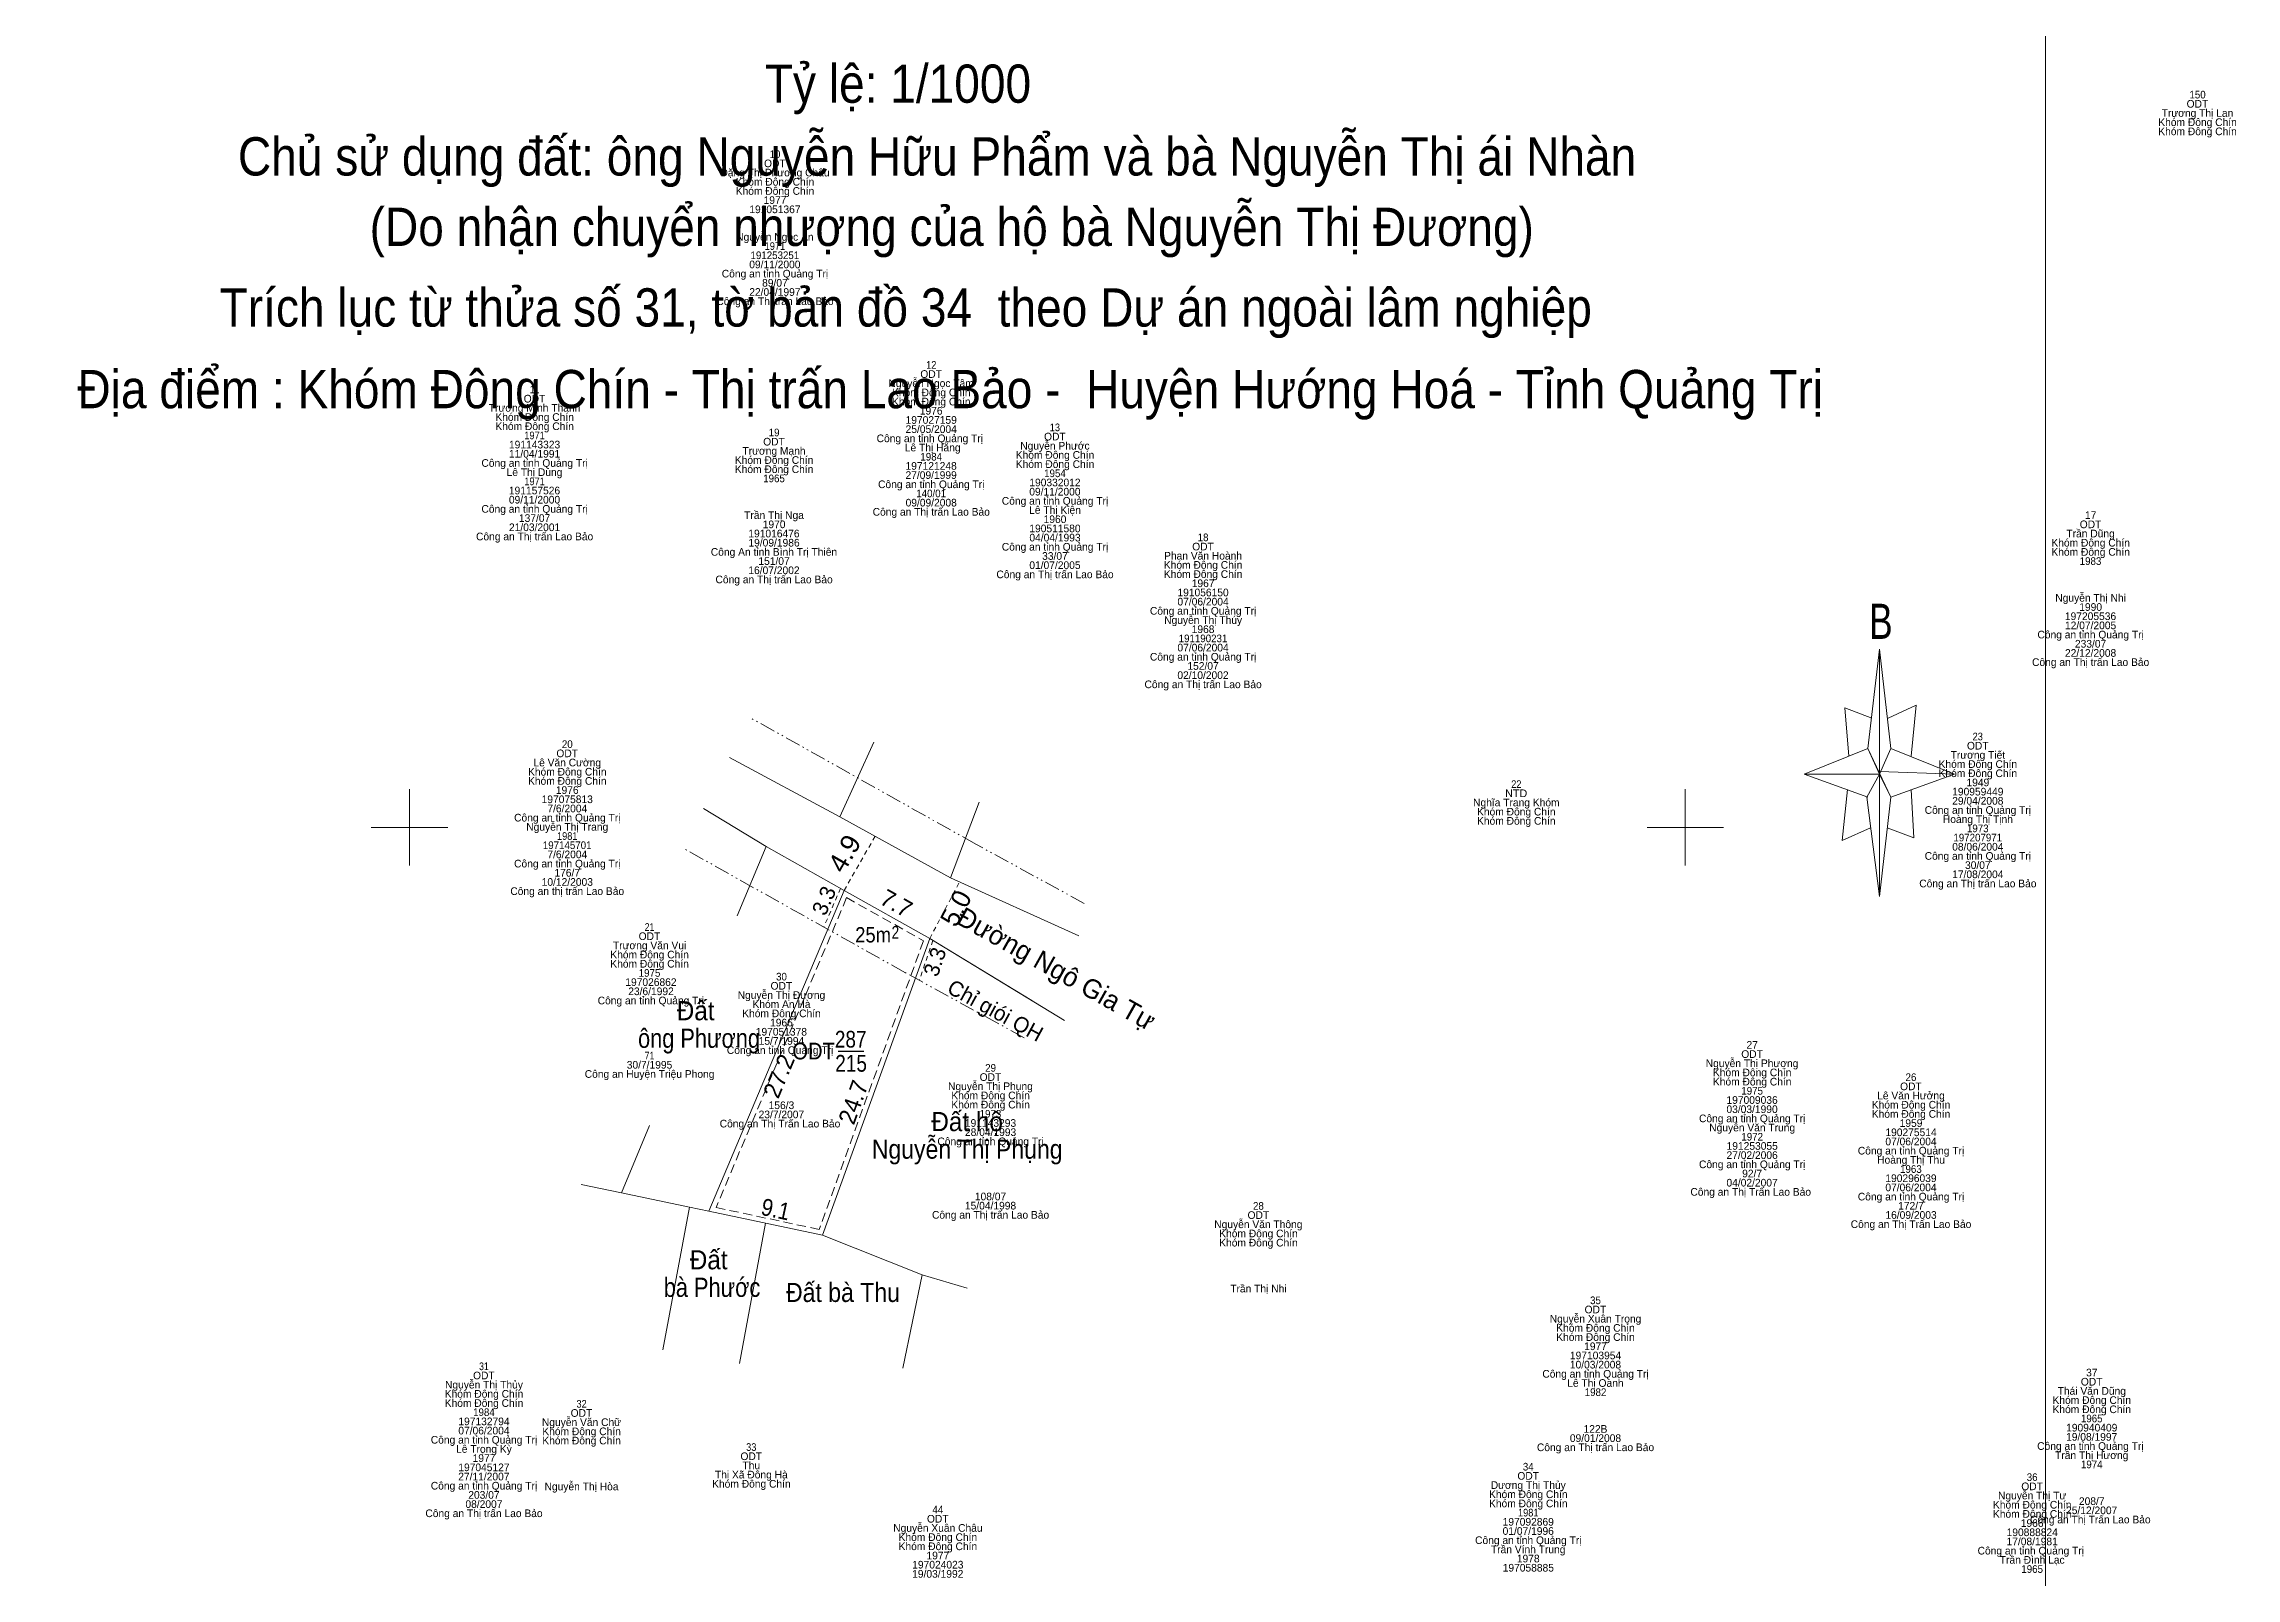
# Model space of a CAD drawing. Header units: metres. Extents: x 537880 to 538618, y 1836864 to 1837647.
# Drawn here: x 537971.3 to 538143.2, y 1837341.2 to 1837461.4 of the extents above; entities that cross this region are included whole.
import ezdxf
from ezdxf.enums import TextEntityAlignment as Align

# ---------------------------------------------------------------- set-up
doc = ezdxf.new("R2010")
doc.units = ezdxf.units.M
doc.header["$LTSCALE"] = 0.24
for name, pattern in [('DASH_DOUBLE_DOT', [9.2, 5, -1.2, 0.3, -1.2, 0.3, -1.2]), ('MEDIUM_DASHED', [4.5, 3, -1.5]), ('SHORT_DASHED', [2.7, 1.5, -1.2])]:
    doc.linetypes.add(name, pattern=pattern)
doc.layers.add('1', color=7, linetype='Continuous')
for name, color, linetype, lineweight in [('17', 7, 'Continuous', 13), ('36', 7, 'Continuous', 13), ('63', 7, 'Continuous', 13)]:
    doc.layers.add(name, color=color, linetype=linetype, lineweight=lineweight)

msp = doc.modelspace()

# ---------------------------------------------------------------- linework, layer by layer
at = {"layer": '17'}
for p, q in [((538033.73, 1837400.82), (538036.39, 1837406.67)), ((538025.07, 1837405.48), (538033.73, 1837400.82)), ((538025.07, 1837405.48), (538033.73, 1837400.82)), ((538023.05, 1837401.48), (538027.96, 1837398.49)), ((538023.05, 1837401.48), (538027.96, 1837398.49)), ((538044.65, 1837401.98), (538042.41, 1837396.04)), ((538042.41, 1837396.04), (538033.73, 1837400.82)), ((538042.41, 1837396.04), (538033.73, 1837400.82)), ((538027.96, 1837398.49), (538025.69, 1837393.06)), ((538034.06, 1837395.06), (538027.96, 1837398.49)), ((538034.06, 1837395.06), (538023.47, 1837369.91)), ((538034.06, 1837395.06), (538040.78, 1837391.29)), ((538042.41, 1837396.04), (538052.46, 1837391.5)), ((538042.41, 1837396.04), (538052.46, 1837391.5)), ((538040.78, 1837391.29), (538032.38, 1837368.03)), ((538040.78, 1837391.29), (538048.78, 1837386.42)), ((538040.78, 1837391.29), (538051.34, 1837384.86)), ((538018.82, 1837376.62), (538016.62, 1837371.35)), ((538013.44, 1837372.01), (538016.62, 1837371.35)), ((538016.62, 1837371.35), (538021.94, 1837370.23)), ((538021.94, 1837370.23), (538019.86, 1837359.06)), ((538023.47, 1837369.91), (538021.94, 1837370.23)), ((538023.47, 1837369.91), (538032.38, 1837368.03)), ((538027.91, 1837368.97), (538025.86, 1837357.97)), ((538032.38, 1837368.03), (538040.17, 1837364.93)), ((538040.17, 1837364.93), (538038.67, 1837357.61)), ((538043.72, 1837363.89), (538040.17, 1837364.93))]:
    msp.add_line(p, q, dxfattribs=at)
at = {"layer": '17', "linetype": 'SHORT_DASHED'}
for p, q in [((538034.06, 1837395.06), (538036.5, 1837399.31)), ((538033.78, 1837395.22), (538032.48, 1837392.19)), ((538040.78, 1837391.29), (538043.11, 1837395.72)), ((538041.02, 1837391.14), (538039.96, 1837388.01))]:
    msp.add_line(p, q, dxfattribs=at)
at = {"layer": '17', "linetype": 'MEDIUM_DASHED'}
for p, q in [((538034.26, 1837394.49), (538024.03, 1837370.2)), ((538034.26, 1837394.49), (538040.28, 1837391.11)), ((538040.28, 1837391.11), (538032.12, 1837368.49)), ((538024.03, 1837370.2), (538032.12, 1837368.49))]:
    msp.add_line(p, q, dxfattribs=at)
at = {"layer": '17', "lineweight": 25}
msp.add_line((538033.61, 1837382.45), (538035.6, 1837382.45), dxfattribs=at)
at = {"layer": '17', "linetype": 'DASH_DOUBLE_DOT'}
for points in [[(538052.89, 1837394.04), (538044.38, 1837398.69), (538026.65, 1837408.63)], [(538048.18, 1837383.51), (538038.82, 1837388.63), (538021.48, 1837398.35)]]:
    msp.add_lwpolyline(points, dxfattribs=at)
at = {"layer": '36'}
for p, q in [((538114.31, 1837406.17), (538115.23, 1837413.97)), ((538116.11, 1837406.17), (538121.11, 1837404.17)), ((538114.31, 1837402.37), (538109.31, 1837404.17)), ((538116.11, 1837402.37), (538115.23, 1837394.57)), ((538117.71, 1837402.97), (538117.91, 1837399.17)), ((538117.91, 1837399.17), (538115.83, 1837399.97))]:
    msp.add_line(p, q, dxfattribs=at)
for points in [[(537948.23, 1837480.37), (538128.23, 1837480.37), (538128.23, 1837196.85), (537948.23, 1837196.85)], [(538115.23, 1837413.97), (538116.11, 1837406.17), (538115.23, 1837404.17)], [(538115.23, 1837404.17), (538109.31, 1837404.17), (538114.31, 1837406.17), (538116.11, 1837402.37), (538121.11, 1837404.17), (538115.23, 1837404.37)], [(538115.23, 1837404.17), (538115.23, 1837394.57), (538114.23, 1837402.37)]]:
    msp.add_lwpolyline(points, close=True, dxfattribs=at)
for points in [[(538114.63, 1837408.57), (538112.51, 1837409.37), (538112.83, 1837405.57)], [(538115.91, 1837408.57), (538118.11, 1837409.57), (538117.71, 1837405.57)], [(538115.23, 1837404.17), (538114.31, 1837406.17), (538109.31, 1837404.17)], [(538115.23, 1837404.17), (538116.11, 1837402.37), (538121.11, 1837404.17)], [(538112.71, 1837402.97), (538112.31, 1837398.97), (538114.51, 1837399.97)]]:
    msp.add_lwpolyline(points, dxfattribs=at)
at = {"layer": '63'}
for p, q in [((538000, 1837397), (538000, 1837403)), ((538100, 1837397), (538100, 1837403)), ((537997, 1837400), (538003, 1837400)), ((538097, 1837400), (538103, 1837400))]:
    msp.add_line(p, q, dxfattribs=at)

# ---------------------------------------------------------------- texts
at = {"layer": '1'}
for s, p in [('ODT', (538140.145, 1837456.41)), ('Khóm Đông Chín', (538140.155, 1837454.97)), ('Khóm Đông Chín', (538140.155, 1837454.25)), ('Trương Thị Lan', (538140.15, 1837455.69)), ('Đặng Thị Phương Châu', (538028.645, 1837451.02)), ('ODT', (538028.635, 1837451.74)), ('Khóm Đông Chín', (538028.645, 1837450.3)), ('Khóm Đông Chín', (538028.645, 1837449.58)), ('191051367', (538028.64, 1837448.14)), ('1977', (538028.645, 1837448.86)), ('Nguyễn Ngọc An', (538028.635, 1837445.98)), ('09/11/2000', (538028.635, 1837443.82)), ('Công an tỉnh Quảng Trị', (538028.645, 1837443.1)), ('89/07', (538028.64, 1837442.38)), ('Công an Thị trấn Lao Bảo', (538028.645, 1837440.94)), ('22/04/1997', (538028.635, 1837441.66)), ('ODT', (538040.885, 1837435.23)), ('Nguyễn Ngọc Tâm', (538040.885, 1837434.51)), ('Khóm Đông Chín', (538040.895, 1837433.79)), ('Trương Minh Thành', (538009.8, 1837432.58)), ('Khóm Đông Chín', (538009.805, 1837431.86)), ('ODT', (538009.795, 1837433.3)), ('Khóm Đông Chín', (538040.895, 1837433.07)), ('1976', (538040.89, 1837432.35)), ('Khóm Đông Chín', (538009.805, 1837431.14)), ('Công an tỉnh Quảng Trị ', (538040.895, 1837430.19)), ('25/05/2004', (538040.89, 1837430.91)), ('197027159', (538040.89, 1837431.63)), ('ODT', (538050.585, 1837430.33)), ('Công an tỉnh Quảng Trị', (538009.805, 1837428.26)), ('191143323', (538009.8, 1837429.7)), ('11/04/1991', (538009.8, 1837428.98)), ('Khóm Đông Chín', (538028.575, 1837428.49)), ('Trương Mạnh', (538028.57, 1837429.21)), ('ODT', (538028.565, 1837429.93)), (' Lê Thị Hằng', (538040.895, 1837429.47)), ('Khóm Đông Chín', (538050.595, 1837428.89)), ('Nguyễn Phước', (538050.59, 1837429.61)), ('Lê Thị Dung', (538009.795, 1837427.54)), ('Khóm Đông Chín', (538028.575, 1837427.77)), ('Công an tỉnh Quảng Trị', (538040.895, 1837426.59)), ('27/09/1999', (538040.885, 1837427.31)), ('197121248', (538040.885, 1837428.03)), ('Khóm Đông Chín', (538050.595, 1837428.17)), ('190332012', (538050.59, 1837426.73)), ('09/11/2000', (538009.795, 1837425.38)), ('191157526', (538009.795, 1837426.1)), ('09/09/2008', (538040.89, 1837425.15)), ('Công an tỉnh Quảng Trị', (538050.595, 1837425.29)), ('09/11/2000', (538050.585, 1837426.01)), ('Công an tỉnh Quảng Trị', (538009.805, 1837424.66)), ('21/03/2001', (538009.8, 1837423.22)), ('137/07', (538009.8, 1837423.94)), ('Trần Thị Nga', (538028.57, 1837424.17)), ('1970', (538028.575, 1837423.45)), ('Công an Thị trấn Lao Bảo', (538040.895, 1837424.43)), ('Lê Thị Kiện', (538050.595, 1837424.57)), ('1960', (538050.595, 1837423.85)), ('ODT', (538131.765, 1837423.45)), ('17', (538131.775, 1837424.17)), ('Công an Thị trấn Lao Bảo', (538009.805, 1837422.5)), ('191016476', (538028.565, 1837422.73)), ('19/09/1986', (538028.57, 1837422.01)), ('Công an tỉnh Quảng Trị', (538050.595, 1837421.69)), ('04/04/1993', (538050.595, 1837422.41)), ('190511580', (538050.59, 1837423.13)), ('ODT', (538062.195, 1837421.71)), ('Khóm Đông Chín', (538131.775, 1837422.01)), ('Trần Dũng', (538131.77, 1837422.73)), ('Công An tỉnh Bình Trị Thiên', (538028.565, 1837421.29)), ('16/07/2002', (538028.565, 1837419.85)), ('151/07', (538028.57, 1837420.57)), ('01/07/2005', (538050.59, 1837420.25)), ('33/07', (538050.59, 1837420.97)), ('Khóm Đông Chín', (538062.205, 1837420.27)), ('Phan Văn Hoành', (538062.2, 1837420.99)), ('Khóm Đông Chín', (538131.775, 1837421.29)), ('Công an Thị trấn Lao Bảo', (538028.575, 1837419.13)), ('Công an Thị trấn Lao Bảo', (538050.595, 1837419.53)), ('Khóm Đông Chín', (538062.205, 1837419.55)), ('191056150', (538062.2, 1837418.11)), ('1967', (538062.205, 1837418.83)), ('Công an tỉnh Quảng Trị', (538062.205, 1837416.67)), ('07/06/2004', (538062.2, 1837417.39)), ('Nguyễn Thị Nhi', (538131.77, 1837417.69)), ('1990', (538131.775, 1837416.97)), ('Nguyễn Thị Thúy', (538062.205, 1837415.95)), ('1968', (538062.2, 1837415.23)), ('Công an tỉnh Quảng Trị', (538131.775, 1837414.81)), ('197205536', (538131.765, 1837416.25)), ('12/07/2005', (538131.77, 1837415.53)), ('Công an tỉnh Quảng Trị', (538062.205, 1837413.07)), ('07/06/2004', (538062.2, 1837413.79)), ('22/12/2008', (538131.77, 1837413.37)), ('233/07', (538131.77, 1837414.09)), ('02/10/2002', (538062.195, 1837411.63)), ('152/07', (538062.2, 1837412.35)), ('Công an Thị trấn Lao Bảo', (538131.775, 1837412.65)), ('Công an Thị trấn Lao Bảo', (538062.205, 1837410.91)), ('ODT', (538122.925, 1837406.1)), ('Lê Văn Cường', (538012.36, 1837404.78)), ('ODT', (538012.355, 1837405.5)), ('Khóm Đông Chín', (538122.935, 1837404.66)), ('Trương Tiết', (538122.935, 1837405.38)), ('Khóm Đông Chín', (538012.365, 1837404.06)), ('Khóm Đông Chín', (538012.365, 1837403.34)), ('1976', (538012.36, 1837402.62)), ('Khóm Đông Chín', (538122.935, 1837403.94)), ('1949', (538122.935, 1837403.22)), ('197075813', (538012.36, 1837401.9)), ('7/6/2004', (538012.365, 1837401.18)), ('Nghĩa Trang Khóm', (538086.755, 1837401.65)), ('Khóm Đông Chín', (538086.755, 1837400.93)), ('Công an tỉnh Quảng Trị', (538122.935, 1837401.06)), ('29/04/2008', (538122.93, 1837401.78)), ('190959449', (538122.93, 1837402.5)), ('Công an tỉnh Quảng Trị', (538012.365, 1837400.46)), ('Nguyễn Thị Trang', (538012.36, 1837399.74)), ('Khóm Đông Chín', (538086.755, 1837400.21)), ('Hoàng Thị Tịnh', (538122.935, 1837400.34)), ('7/6/2004', (538012.365, 1837397.58)), ('Công an tỉnh Quảng Trị', (538122.935, 1837397.46)), ('08/06/2004', (538122.93, 1837398.18)), ('Công an tỉnh Quảng Trị', (538012.365, 1837396.86)), ('176/7', (538012.36, 1837396.14)), ('17/08/2004', (538122.93, 1837396.02)), ('30/07', (538122.93, 1837396.74)), ('Công an thị trấn Lao Bảo', (538012.36, 1837394.7)), ('10/12/2003', (538012.365, 1837395.42)), ('Công an Thị trấn Lao Bảo', (538122.935, 1837395.3)), ('ODT', (538018.805, 1837391.17)), ('Khóm Đông Chín', (538018.815, 1837389.73)), ('Khóm Đông Chín', (538018.815, 1837389.01)), ('Trương Văn Vui', (538018.815, 1837390.45)), (' 197026862', (538018.81, 1837387.57)), ('ODT', (538029.145, 1837387.28)), (' Công an tỉnh Quảng Trị', (538018.805, 1837386.13)), (' 23/6/1992', (538018.815, 1837386.85)), ('Nguyễn Thị Đương', (538029.15, 1837386.56)), ('Khóm An Hà', (538029.155, 1837385.84)), ('Khóm Đông Chín', (538029.155, 1837385.12)), ('197051378', (538029.145, 1837383.68)), ('1966', (538029.15, 1837384.4)), ('Công an tỉnh Quảng Trị ', (538029.155, 1837382.24)), ('15/7/1994', (538029.15, 1837382.96)), ('ODT', (538105.235, 1837381.93)), ('27', (538105.245, 1837382.65)), ('Công an Huyện Triệu Phong', (538018.815, 1837380.37)), ('30/7/1995', (538018.81, 1837381.09)), ('Nguyễn Thị Phượng', (538105.235, 1837381.21)), ('Khóm Đông Chín', (538105.245, 1837380.49)), ('Nguyễn Thị Phụng', (538045.535, 1837379.41)), ('Khóm Đông Chín', (538045.545, 1837378.69)), ('ODT', (538045.535, 1837380.13)), ('Khóm Đông Chín', (538105.245, 1837379.77)), ('Lê Văn Hưởng', (538117.69, 1837378.68)), ('ODT', (538117.685, 1837379.4)), ('23/7/2007', (538029.145, 1837377.2)), ('156/3', (538029.15, 1837377.92)), ('Khóm Đông Chín', (538045.545, 1837377.97)), ('Công an tỉnh Quảng Trị', (538105.245, 1837376.89)), ('03/03/1990', (538105.235, 1837377.61)), ('197009036', (538105.235, 1837378.33)), ('Khóm Đông Chín', (538117.695, 1837377.96)), ('Khóm Đông Chín', (538117.695, 1837377.24)), ('Công an Thị Trấn Lao Bảo ', (538029.15, 1837376.48)), ('Công an tỉnh Quảng Trị', (538045.545, 1837375.09)), ('28/04/1993', (538045.545, 1837375.81)), ('191143293', (538045.54, 1837376.53)), ('Nguyễn Văn Trung', (538105.245, 1837376.17)), ('07/06/2004', (538117.69, 1837375.08)), ('190275514', (538117.695, 1837375.8)), ('1959', (538117.695, 1837376.52)), ('Công an tỉnh Quảng Trị', (538105.245, 1837373.29)), ('27/02/2006', (538105.24, 1837374.01)), ('191253055', (538105.245, 1837374.73)), ('Công an tỉnh Quảng Trị', (538117.695, 1837374.36)), ('Hoàng Thị Thu', (538117.695, 1837373.64)), ('04/02/2007', (538105.235, 1837371.85)), ('92/7', (538105.24, 1837372.57)), ('190296039', (538117.69, 1837372.2)), ('15/04/1998', (538045.54, 1837370.05)), ('108/07', (538045.54, 1837370.77)), ('Công an Thị Trấn Lao Bảo ', (538105.24, 1837371.13)), ('Công an tỉnh Quảng Trị', (538117.695, 1837370.76)), ('07/06/2004', (538117.69, 1837371.48)), ('172/7', (538117.69, 1837370.04)), ('Công an Thị trấn Lao Bảo', (538045.545, 1837369.33)), ('Nguyễn Văn Thông', (538066.535, 1837368.59)), ('ODT', (538066.535, 1837369.31)), ('Công an Thị Trấn Lao Bảo', (538117.695, 1837368.6)), ('16/09/2003', (538117.695, 1837369.32)), ('Khóm Đông Chín', (538066.545, 1837367.87)), ('Khóm Đông Chín', (538066.545, 1837367.15)), ('Trần Thị Nhi', (538066.54, 1837363.55)), ('Nguyễn Xuân Trọng', (538092.965, 1837361.19)), ('ODT', (538092.955, 1837361.91)), ('Khóm Đông Chín', (538092.965, 1837360.47)), ('Khóm Đông Chín', (538092.965, 1837359.75)), ('197103954', (538092.965, 1837358.31)), ('1977', (538092.965, 1837359.03)), ('Nguyễn Thị Thủy', (538005.835, 1837356.02)), ('ODT', (538005.825, 1837356.74)), ('Công an tỉnh Quảng Trị', (538092.965, 1837356.87)), ('Lê Thị Oanh', (538092.955, 1837356.15)), ('10/03/2008', (538092.96, 1837357.59)), ('ODT', (538131.855, 1837356.25)), ('37', (538131.865, 1837356.97)), ('Khóm Đông Chín', (538005.835, 1837355.3)), ('Khóm Đông Chín', (538005.835, 1837354.58)), ('Khóm Đông Chín', (538131.865, 1837354.81)), ('Thái Văn Dũng', (538131.865, 1837355.53)), ('197132794', (538005.835, 1837353.14)), ('Nguyễn Văn Chữ', (538013.475, 1837353.08)), ('ODT', (538013.475, 1837353.8)), ('Khóm Đông Chín', (538131.865, 1837354.09)), ('Công an tỉnh Quảng Trị', (538005.835, 1837351.7)), ('Lê Trọng Kỳ', (538005.83, 1837350.98)), ('07/06/2004', (538005.83, 1837352.42)), ('Khóm Đông Chín', (538013.485, 1837352.36)), ('Khóm Đông Chín', (538013.485, 1837351.64)), ('Công an Thị trấn Lao Bảo', (538092.965, 1837351.11)), ('09/01/2008', (538092.96, 1837351.83)), ('122B', (538092.96, 1837352.55)), ('Công an tỉnh Quảng Trị ', (538131.865, 1837351.21)), ('19/08/1997', (538131.855, 1837351.93)), ('190940409', (538131.86, 1837352.65)), ('197045127', (538005.83, 1837349.54)), ('1977', (538005.835, 1837350.26)), ('ODT', (538026.785, 1837350.41)), ('Thu', (538026.79, 1837349.69)), ('Trần Thị Hương', (538131.86, 1837350.49)), ('Công an tỉnh Quảng Trị', (538005.835, 1837348.1)), ('27/11/2007', (538005.825, 1837348.82)), ('Nguyễn Thị Hòa', (538013.48, 1837348.04)), ('Khóm Đông Chín', (538026.795, 1837348.25)), ('Thị Xã Đông Hà', (538026.79, 1837348.97)), ('Dương Thị Thủy', (538087.69, 1837348.15)), ('ODT', (538087.685, 1837348.87)), ('ODT', (538127.185, 1837348.05)), ('Công an Thị trấn Lao Bảo', (538005.835, 1837345.94)), ('08/2007', (538005.83, 1837346.66)), ('203/07', (538005.83, 1837347.38)), ('Khóm Đông Chín', (538087.695, 1837347.43)), ('Khóm Đông Chín', (538087.695, 1837346.71)), ('Khóm Đông Chín', (538127.195, 1837346.61)), ('Khóm Đông Chín', (538127.195, 1837345.89)), ('Nguyễn Thị Tư', (538127.19, 1837347.33)), ('25/12/2007', (538131.855, 1837346.17)), ('208/7', (538131.86, 1837346.89)), ('Nguyễn Xuân Châu', (538041.415, 1837344.79)), ('Khóm Đông Chín', (538041.415, 1837344.07)), ('ODT', (538041.405, 1837345.51)), ('01/07/1996', (538087.69, 1837344.55)), ('197092869', (538087.69, 1837345.27)), ('190888824', (538127.195, 1837344.45)), ('1966', (538127.19, 1837345.17)), ('Công an Thị Trấn Lao Bảo ', (538131.86, 1837345.45)), ('Khóm Đông Chín', (538041.415, 1837343.35)), ('1977', (538041.415, 1837342.63)), ('Công an tỉnh Quảng Trị', (538087.695, 1837343.83)), ('Trần Vính Trung', (538087.685, 1837343.11)), ('1978', (538087.69, 1837342.39)), ('Công an tỉnh Quảng Trị ', (538127.195, 1837343.01)), ('17/08/1981', (538127.19, 1837343.73)), ('19/03/1992', (538041.405, 1837341.19)), ('197024023', (538041.41, 1837341.91)), ('197058885', (538087.695, 1837341.67)), ('Trần Đình Lạc', (538127.195, 1837342.29))]:
    msp.add_text(s, height=0.6, dxfattribs=at).set_placement(p, align=Align.CENTER)
for s, width, p in [('150', 0.95, (538140.155, 1837457.13)), ('10', 0.95, (538028.645, 1837452.46)), ('191253251', 0.95, (538028.635, 1837444.54)), ('1971', 0.9, (538028.64, 1837445.26)), ('12', 0.9, (538040.895, 1837435.95)), ('11', 0.85, (538009.8, 1837434.02)), ('1971', 0.9, (538009.8, 1837430.42)), ('19', 0.95, (538028.575, 1837430.65)), ('13', 0.9, (538050.585, 1837431.05)), ('1984', 0.95, (538040.89, 1837428.75)), ('1971', 0.9, (538009.8, 1837426.82)), ('1965', 0.95, (538028.57, 1837427.05)), ('1954', 0.95, (538050.59, 1837427.45)), ('140/01', 0.95, (538040.885, 1837425.87)), ('18', 0.95, (538062.2, 1837422.43)), ('1983', 0.95, (538131.765, 1837420.57)), ('191190231', 0.95, (538062.195, 1837414.51)), ('20', 0.95, (538012.365, 1837406.22)), ('23', 0.9, (538122.925, 1837406.82)), ('22', 0.9, (538086.755, 1837403.09)), ('NTD', 1.05, (538086.745, 1837402.37)), ('1973', 0.95, (538122.925, 1837399.62)), ('197145701', 0.95, (538012.355, 1837398.3)), ('1981', 0.9, (538012.36, 1837399.02)), ('197207971', 0.95, (538122.925, 1837398.9)), ('21', 0.85, (538018.81, 1837391.89)), ('1975', 0.95, (538018.81, 1837388.29)), ('30', 0.95, (538029.155, 1837388)), ('71', 0.85, (538018.81, 1837381.81)), ('29', 0.95, (538045.545, 1837380.85)), ('1975', 0.95, (538105.24, 1837379.05)), ('26', 0.95, (538117.69, 1837380.12)), ('1973', 0.95, (538045.535, 1837377.25)), ('1972', 0.95, (538105.245, 1837375.45)), ('1963', 0.95, (538117.685, 1837372.92)), ('28', 0.95, (538066.54, 1837370.03)), ('35', 0.95, (538092.96, 1837362.63)), ('31', 0.85, (538005.83, 1837357.46)), ('32', 0.9, (538013.485, 1837354.52)), ('1982', 0.95, (538092.965, 1837355.43)), ('1984', 0.95, (538005.83, 1837353.86)), ('1965', 0.95, (538131.86, 1837353.37)), ('33', 0.9, (538026.785, 1837351.13)), ('34', 0.95, (538087.69, 1837349.59)), ('1974', 0.95, (538131.86, 1837349.77)), ('36', 0.95, (538127.19, 1837348.77)), ('44', 0.95, (538041.41, 1837346.23)), ('1981', 0.9, (538087.69, 1837345.99)), ('1965', 0.95, (538127.19, 1837341.57))]:
    msp.add_text(s, height=0.6, dxfattribs=dict(at, width=width)).set_placement(p, align=Align.CENTER)
at = {"layer": '17'}
for s, height, rotation, width, p in [('4.9', 1.5, 60.139, 1.05, (538034.745, 1837397.582)), ('9.1', 1.331, 348.085, 0.9, (538028.563, 1837369.417))]:
    msp.add_text(s, height=height, rotation=rotation, dxfattribs=dict(at, width=width)).set_placement(p, align=Align.CENTER)
for s, height, rotation, p in [('3.3', 1.2, 66.779, (538033.035, 1837394.023)), ('7.7', 1.331, 330.707, (538037.839, 1837393.46)), ('5.0', 1.5, 62.257, (538043.489, 1837393.316)), ('Đường Ngô Gia Tự', 1.5, 330.707, (538050.338, 1837388.265)), ('3.3', 1.2, 71.291, (538041.742, 1837389.268)), ('Chỉ giói QH', 1.2, 331.321, (538045.637, 1837385.12)), ('27.2', 1.331, 67.165, (538029.567, 1837380.252)), ('24.7', 1.331, 70.144, (538035.413, 1837378.234))]:
    msp.add_text(s, height=height, rotation=rotation, dxfattribs=at).set_placement(p, align=Align.CENTER)
for s, height, width, p in [('25m', 1.2, 0.9, (538036.335, 1837390.98)), ('2', 1, 0.8, (538038.08, 1837391.27)), ('Đất ', 1.5, 0.95, (538022.69, 1837384.88)), ('ông Phương', 1.5, 0.85, (538022.69, 1837382.72)), ('287', 1.31, 0.85, (538034.58, 1837382.74)), ('215', 1.312, 0.85, (538034.61, 1837380.85)), ('Đất hộ', 1.5, 0.95, (538043.705, 1837376.19)), ('Nguyễn Thị Phụng', 1.5, 0.9, (538043.71, 1837374.03)), ('Đất ', 1.5, 0.95, (538023.71, 1837365.36)), ('bà Phước', 1.5, 0.85, (538023.71, 1837363.2)), ('Đất bà Thu', 1.5, 0.9, (538033.975, 1837362.8))]:
    msp.add_text(s, height=height, dxfattribs=dict(at, width=width)).set_placement(p, align=Align.CENTER)
at = {"layer": '17', "width": 0.9}
msp.add_text('ODT', height=1.312, dxfattribs=at).set_placement((538033.34, 1837381.81), align=Align.RIGHT)
at = {"layer": '36'}
for s, height, width, p in [('Tỷ lệ: 1/1000', 3, 0.9, (538038.285, 1837456.79)), ('Chủ sử dụng đất: ông Nguyễn Hữu Phẩm và bà Nguyễn Thị ái Nhàn', 3, 0.9, (538041.35, 1837451.09)), ('(Do nhận chuyển nhượng của hộ bà Nguyễn Thị Đương)', 3, 0.9, (538042.5, 1837445.57)), ('Trích lục từ thửa số 31, tờ bản đồ 34  theo Dự án ngoài lâm nghiệp', 3, 0.9, (538038.895, 1837439.25)), ('Địa điểm : Khóm Đông Chín - Thị trấn Lao Bảo -  Huyện Hướng Hoá - Tỉnh Quảng Trị ', 3, 0.9, (538042.88, 1837432.85)), ('B', 2.756, 0.75, (538115.33, 1837414.77))]:
    msp.add_text(s, height=height, dxfattribs=dict(at, width=width)).set_placement(p, align=Align.CENTER)

doc.saveas('drawing.dxf')
